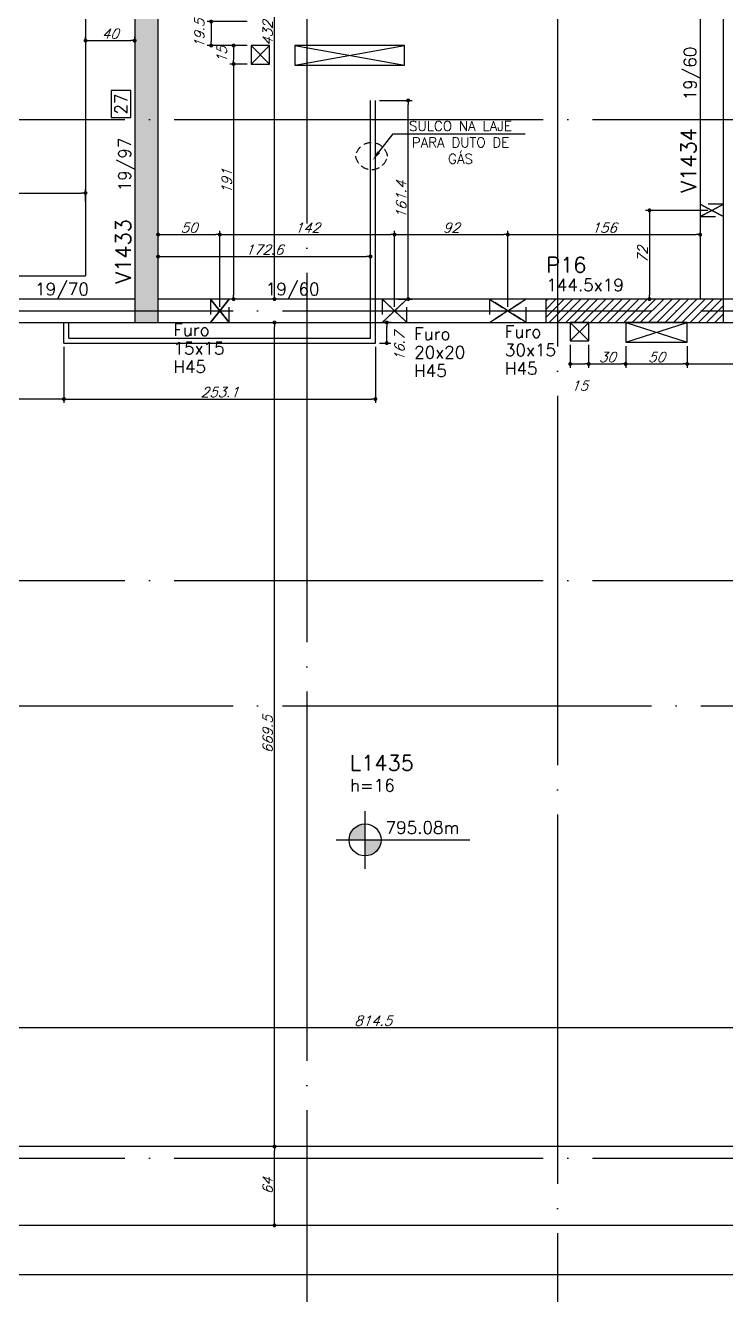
# Model space of a CAD drawing. Header units: millimetres. Extents: x -2290 to 5505, y -2157 to 2343.
# Drawn here: x -938 to -368, y -596 to 436 of the extents above; entities that cross this region are included whole.
import ezdxf
from ezdxf import colors
from ezdxf.entities.mleader import LeaderData, LeaderLine
from ezdxf.enums import TextEntityAlignment as Align
from ezdxf.math import Vec2, Vec3

# ---------------------------------------------------------------- set-up
doc = ezdxf.new("R2010")
doc.units = ezdxf.units.MM
doc.header["$LTSCALE"] = 50
for name, pattern in [('DASHED', [0.75, 0.5, -0.25]), ('EIXO', [6.8, 6, -0.4, 0, -0.4]), ('HIDDEN', [0.375, 0.25, -0.125])]:
    doc.linetypes.add(name, pattern=pattern)
for name, color, linetype in [('242', 3, 'Continuous'), ('F-AUX-RED', 1, 'Continuous'), ('F-COTAS', 106, 'Continuous'), ('F-COTAS-FUROS', 50, 'Continuous'), ('F-COTAS-FUROS VIGA', 50, 'Continuous'), ('F-EIXO', 12, 'EIXO'), ('F-FURO-PAREDE', 2, 'HIDDEN'), ('F-FURO-PAREDE-TEXTOS', 2, 'Continuous'), ('F-LAJES', 3, 'Continuous'), ('F-LAJES-DIM', 2, 'Continuous'), ('F-LAJES-NOME', 4, 'Continuous'), ('F-NÍVEL-PLANTA', 2, 'Continuous'), ('F-PILARES-DIM', 172, 'Continuous'), ('F-PILARES-HACH', 174, 'Continuous'), ('F-PILARES-NOME', 170, 'Continuous'), ('F-PILARES-S', 170, 'Continuous'), ('F-TEXTO', 6, 'Continuous'), ('F-TEXTO-YELLOW', 2, 'Continuous'), ('F-VIGAS', 3, 'Continuous'), ('F-VIGAS-DIM', 2, 'Continuous'), ('F-VIGAS-NOME', 4, 'Continuous'), ('F-VÃO', 1, 'Continuous')]:
    doc.layers.add(name, color=color, linetype=linetype)
doc.layers.add('F-DESNIVEL-2', color=7, linetype='Continuous', true_color=0xffd1e8)
doc.styles.add('CP-TEXT-INCL', font='simplex.shx', dxfattribs={"oblique": 20})
doc.styles.add('MCP', font='simplex.shx')
doc.styles.add('ROMANS', font='simplex.shx')
doc.styles.get("Standard").update_dxf_attribs({"font": 'simplex.shx'})
doc.dimstyles.new('CP-COTAS-50', dxfattribs={"dimscale": 0.64, "dimtxt": 12.5, "dimasz": 5, "dimexe": 5, "dimexo": 5, "dimgap": 2.5, "dimtad": 1, "dimdec": 1, "dimdsep": 46, "dimtxsty": 'CP-TEXT-INCL', "dimblk1": 'DOT', "dimblk2": 'DOT', "dimsah": 1, "dimcen": 9, "dimclrd": 256, "dimclre": 256, "dimclrt": 256, "dimadec": 0, "dimazin": 0, "dimtfac": 1, "dimtdec": 1, "dimtmove": 2, "dimatfit": 3, "dimldrblk": 'DOT', "dimfxl": 0, "dimtolj": 1, "dimarcsym": 0})

# ---------------------------------------------------------------- blocks, each defined once
blk = doc.blocks.new('*U55')
at = {"layer": 'F-VIGAS-DIM', "color": 1}
blk.add_lwpolyline([(0, 0), (22, 0), (22, 16), (0, 16)], close=True, dxfattribs=at)
at = {"layer": 'F-VIGAS-DIM', "style": 'MCP'}
blk.add_attdef('DIM', text='', height=10, dxfattribs=at).set_placement((11, 8), align=Align.MIDDLE_CENTER)
blk = doc.blocks.new('Nível - Planta')
at = {"layer": 'F-NÍVEL-PLANTA'}
h = blk.add_hatch(color=71, dxfattribs=at)
h.paths.add_polyline_path([(0, 0), (0, 0.26, 0.414214), (-0.26, 0)])
h.paths.add_polyline_path([(0.26, 0), (0, 0), (0, -0.26, 0.414214)])
for p, q in [((0, -0.469), (0, 0.469)), ((-0.469, 0), (1.704, 0))]:
    blk.add_line(p, q, dxfattribs=at)
blk.add_circle((0, 0), 0.26, dxfattribs=at)
at = {"layer": 'F-TEXTO', "color": 3, "style": 'MCP'}
blk.add_attdef('NÍVEL', (0.333, 0.102), '', height=0.2, dxfattribs=at)
blk = doc.blocks.new('*U49')
at = {"layer": 'F-EIXO'}
blk.add_line((0, 0), (5174.4, 0), dxfattribs=at)
at = {"layer": 'F-TEXTO', "style": 'ROMANS'}
blk.add_attdef('EIXO', text='', height=17.5, dxfattribs=at).set_placement((-28.2, 0), align=Align.MIDDLE_CENTER)
blk = doc.blocks.new('*U39')
at = {"layer": 'F-EIXO'}
blk.add_line((0, 0), (5086.4, 0), dxfattribs=at)
at = {"layer": 'F-TEXTO', "style": 'ROMANS'}
blk.add_attdef('EIXO', text='', height=17.5, dxfattribs=at).set_placement((-28.2, 0), align=Align.MIDDLE_CENTER)
blk = doc.blocks.new('*U46')
at = {"layer": 'F-EIXO'}
blk.add_line((0, 0), (0, -2961.1), dxfattribs=at)
at = {"layer": 'F-TEXTO', "style": 'ROMANS'}
blk.add_attdef('EIXO', text='', height=17.5, rotation=360, dxfattribs=at).set_placement((0, 28.2), align=Align.MIDDLE_CENTER)
blk = doc.blocks.new('*U44')
at = {"layer": 'F-EIXO'}
blk.add_line((0, 0), (0, -2861.1), dxfattribs=at)
at = {"layer": 'F-TEXTO', "style": 'ROMANS'}
blk.add_attdef('EIXO', text='', height=17.5, rotation=360, dxfattribs=at).set_placement((0, 28.2), align=Align.MIDDLE_CENTER)
blk = doc.blocks.new('*U38')
at = {"layer": 'F-EIXO'}
blk.add_line((0, 0), (5174.4, 0), dxfattribs=at)
at = {"layer": 'F-TEXTO', "style": 'ROMANS'}
blk.add_attdef('EIXO', text='', height=17.5, dxfattribs=at).set_placement((-28.2, 0), align=Align.MIDDLE_CENTER)
blk = doc.blocks.new('*U34')
at = {"layer": 'F-EIXO'}
blk.add_line((0, 0), (5174.4, 0), dxfattribs=at)
at = {"layer": 'F-TEXTO', "style": 'ROMANS'}
blk.add_attdef('EIXO', text='', height=17.5, dxfattribs=at).set_placement((-28.2, 0), align=Align.MIDDLE_CENTER)
blk = doc.blocks.new('*U27')
at = {"layer": 'F-EIXO'}
blk.add_line((0, 0), (5086.4, 0), dxfattribs=at)
at = {"layer": 'F-TEXTO', "style": 'ROMANS'}
blk.add_attdef('EIXO', text='', height=17.5, dxfattribs=at).set_placement((-28.2, 0), align=Align.MIDDLE_CENTER)
blk = doc.blocks.new('_DOT')
at = {"color": 0, "linetype": 'ByBlock'}
blk.add_line((-0.5, 0), (-1, 0), dxfattribs=at)
at = {"color": 0, "linetype": 'ByBlock', "const_width": 0.5}
blk.add_lwpolyline([(-0.25, 0, 1), (0.25, 0, 1)], format="xyb", close=True, dxfattribs=at)
blk = doc.blocks.new('*D106')
at = {"layer": 'DEFPOINTS', "color": 0, "linetype": 'Continuous', "transparency": 16777216}
for p in [(-735.9, -475), (-735.9, -475), (-735.9, -539)]:
    blk.add_point(p, dxfattribs=at)
at = {"layer": 'F-COTAS', "linetype": 'Continuous', "lineweight": -2, "transparency": 16777216}
blk.add_line((-735.9, -535.8), (-735.9, -478.2), dxfattribs=at)
at = {"layer": 'F-COTAS', "linetype": 'Continuous', "lineweight": -2, "transparency": 16777216, "xscale": 3.2, "yscale": 3.2, "zscale": 3.2}
for p, rotation in [((-735.9, -475), 90), ((-735.9, -539), 270)]:
    blk.add_blockref('_DOT', p, dxfattribs=dict(at, rotation=rotation))
at = {"layer": 'F-COTAS', "linetype": 'Continuous', "transparency": 16777216, "insert": (-741.5, -507), "char_height": 8, "attachment_point": 5, "rotation": 90, "style": 'CP-TEXT-INCL'}
blk.add_mtext('\\A1;64', dxfattribs=at)
blk = doc.blocks.new('*D107')
at = {"layer": 'DEFPOINTS', "color": 0, "linetype": 'Continuous', "transparency": 16777216}
for p in [(-735.9, 194.5), (-735.9, 194.5), (-735.9, -475)]:
    blk.add_point(p, dxfattribs=at)
at = {"layer": 'F-COTAS', "linetype": 'Continuous', "lineweight": -2, "transparency": 16777216}
blk.add_line((-735.9, -471.8), (-735.9, 191.3), dxfattribs=at)
at = {"layer": 'F-COTAS', "linetype": 'Continuous', "lineweight": -2, "transparency": 16777216, "xscale": 3.2, "yscale": 3.2, "zscale": 3.2}
for p, rotation in [((-735.9, 194.5), 90), ((-735.9, -475), 270)]:
    blk.add_blockref('_DOT', p, dxfattribs=dict(at, rotation=rotation))
at = {"layer": 'F-COTAS', "linetype": 'Continuous', "transparency": 16777216, "insert": (-741.5, -140.2), "char_height": 8, "attachment_point": 5, "rotation": 90, "style": 'CP-TEXT-INCL'}
blk.add_mtext('\\A1;669.5', dxfattribs=at)
blk = doc.blocks.new('*D108')
at = {"layer": 'DEFPOINTS', "color": 0, "linetype": 'Continuous', "transparency": 16777216}
for p in [(-735.9, 645.5), (-735.9, 645.5), (-735.9, 213.5)]:
    blk.add_point(p, dxfattribs=at)
at = {"layer": 'F-COTAS', "linetype": 'Continuous', "lineweight": -2, "transparency": 16777216}
blk.add_line((-735.9, 216.7), (-735.9, 642.3), dxfattribs=at)
at = {"layer": 'F-COTAS', "linetype": 'Continuous', "lineweight": -2, "transparency": 16777216, "xscale": 3.2, "yscale": 3.2, "zscale": 3.2}
for p, rotation in [((-735.9, 645.5), 90), ((-735.9, 213.5), 270)]:
    blk.add_blockref('_DOT', p, dxfattribs=dict(at, rotation=rotation))
at = {"layer": 'F-COTAS', "linetype": 'Continuous', "transparency": 16777216, "insert": (-741.5, 429.5), "char_height": 8, "attachment_point": 5, "rotation": 90, "style": 'CP-TEXT-INCL'}
blk.add_mtext('\\A1;432', dxfattribs=at)
blk = doc.blocks.new('*D162')
at = {"layer": 'DEFPOINTS', "color": 0, "linetype": 'Continuous', "transparency": 16777216}
for p in [(-1063, -378.4), (-248.5, -378.4), (-248.5, -378.4)]:
    blk.add_point(p, dxfattribs=at)
at = {"layer": 'F-COTAS', "linetype": 'Continuous', "lineweight": -2, "transparency": 16777216}
blk.add_line((-1059.8, -378.4), (-251.7, -378.4), dxfattribs=at)
at = {"layer": 'F-COTAS', "linetype": 'Continuous', "lineweight": -2, "transparency": 16777216, "xscale": 3.2, "yscale": 3.2, "zscale": 3.2, "rotation": 180}
blk.add_blockref('_DOT', (-1063, -378.4), dxfattribs=at)
at = {"layer": 'F-COTAS', "linetype": 'Continuous', "lineweight": -2, "transparency": 16777216, "xscale": 3.2, "yscale": 3.2, "zscale": 3.2}
blk.add_blockref('_DOT', (-248.5, -378.4), dxfattribs=at)
at = {"layer": 'F-COTAS', "linetype": 'Continuous', "transparency": 16777216, "insert": (-655.8, -372.8), "char_height": 8, "attachment_point": 5, "style": 'CP-TEXT-INCL'}
blk.add_mtext('\\A1;814.5', dxfattribs=at)
blk = doc.blocks.new('*D222')
at = {"layer": 'DEFPOINTS', "color": 0, "linetype": 'Continuous', "transparency": 16777216}
for p in [(-889.5, 299.7), (-889.5, 289.6), (-1242, 232.5)]:
    blk.add_point(p, dxfattribs=at)
at = {"layer": 'F-COTAS', "linetype": 'Continuous', "lineweight": -2, "transparency": 16777216}
for p, q in [((-1242, 235.7), (-1242, 302.9)), ((-1238.8, 299.7), (-892.7, 299.7)), ((-889.5, 292.8), (-889.5, 302.9))]:
    blk.add_line(p, q, dxfattribs=at)
at = {"layer": 'F-COTAS', "linetype": 'Continuous', "lineweight": -2, "transparency": 16777216, "xscale": 3.2, "yscale": 3.2, "zscale": 3.2, "rotation": 180}
blk.add_blockref('_DOT', (-1242, 299.7), dxfattribs=at)
at = {"layer": 'F-COTAS', "linetype": 'Continuous', "lineweight": -2, "transparency": 16777216, "xscale": 3.2, "yscale": 3.2, "zscale": 3.2}
blk.add_blockref('_DOT', (-889.5, 299.7), dxfattribs=at)
at = {"layer": 'F-COTAS', "linetype": 'Continuous', "transparency": 16777216, "insert": (-1065.8, 305.3), "char_height": 8, "attachment_point": 5, "style": 'CP-TEXT-INCL'}
blk.add_mtext('\\A1;352.5', dxfattribs=at)
blk = doc.blocks.new('*D223')
at = {"layer": 'DEFPOINTS', "color": 0, "linetype": 'Continuous', "transparency": 16777216}
for p in [(-849.5, 423.5), (-889.5, 420.5), (-849.5, 419.9)]:
    blk.add_point(p, dxfattribs=at)
at = {"layer": 'F-COTAS', "linetype": 'Continuous', "lineweight": -2, "transparency": 16777216}
for p, q in [((-889.5, 423.7), (-889.5, 426.7)), ((-886.3, 423.5), (-852.7, 423.5)), ((-849.5, 423.1), (-849.5, 426.7))]:
    blk.add_line(p, q, dxfattribs=at)
at = {"layer": 'F-COTAS', "linetype": 'Continuous', "lineweight": -2, "transparency": 16777216, "xscale": 3.2, "yscale": 3.2, "zscale": 3.2, "rotation": 180}
blk.add_blockref('_DOT', (-889.5, 423.5), dxfattribs=at)
at = {"layer": 'F-COTAS', "linetype": 'Continuous', "lineweight": -2, "transparency": 16777216, "xscale": 3.2, "yscale": 3.2, "zscale": 3.2}
blk.add_blockref('_DOT', (-849.5, 423.5), dxfattribs=at)
at = {"layer": 'F-COTAS', "linetype": 'Continuous', "transparency": 16777216, "insert": (-869.5, 429.1), "char_height": 8, "attachment_point": 5, "style": 'CP-TEXT-INCL'}
blk.add_mtext('\\A1;40', dxfattribs=at)
blk = doc.blocks.new('*D243')
at = {"layer": 'DEFPOINTS', "color": 0, "transparency": 16777216}
for p in [(3070, -24), (-1389, -579), (3070, -995.2)]:
    blk.add_point(p, dxfattribs=at)
at = {"layer": 'F-COTAS', "lineweight": -2, "transparency": 16777216}
for p, q in [((3070, -27.2), (3070, -998.4)), ((-1389, -582.2), (-1389, -998.4)), ((-1385.8, -995.2), (3066.8, -995.2))]:
    blk.add_line(p, q, dxfattribs=at)
at = {"layer": 'F-COTAS', "lineweight": -2, "transparency": 16777216, "xscale": 3.2, "yscale": 3.2, "zscale": 3.2, "rotation": 180}
blk.add_blockref('_DOT', (-1389, -995.2), dxfattribs=at)
at = {"layer": 'F-COTAS', "lineweight": -2, "transparency": 16777216, "xscale": 3.2, "yscale": 3.2, "zscale": 3.2}
blk.add_blockref('_DOT', (3070, -995.2), dxfattribs=at)
at = {"layer": 'F-COTAS', "transparency": 16777216, "insert": (840.5, -989.6), "char_height": 8, "attachment_point": 5, "style": 'CP-TEXT-INCL'}
blk.add_mtext('\\A1;4459', dxfattribs=at)
blk = doc.blocks.new('*D342')
at = {"layer": 'DEFPOINTS', "color": 0, "transparency": 16777216}
for p in [(-907, 177.8), (-653.9, 177.8), (-653.9, 132.3)]:
    blk.add_point(p, dxfattribs=at)
at = {"layer": 'F-COTAS', "lineweight": -2, "transparency": 16777216}
for p, q in [((-907, 174.6), (-907, 129.1)), ((-653.9, 174.6), (-653.9, 129.1)), ((-903.8, 132.3), (-657.1, 132.3))]:
    blk.add_line(p, q, dxfattribs=at)
at = {"layer": 'F-COTAS', "lineweight": -2, "transparency": 16777216, "xscale": 3.2, "yscale": 3.2, "zscale": 3.2, "rotation": 180}
blk.add_blockref('_DOT', (-907, 132.3), dxfattribs=at)
at = {"layer": 'F-COTAS', "lineweight": -2, "transparency": 16777216, "xscale": 3.2, "yscale": 3.2, "zscale": 3.2}
blk.add_blockref('_DOT', (-653.9, 132.3), dxfattribs=at)
at = {"layer": 'F-COTAS', "transparency": 16777216, "insert": (-780.5, 137.9), "char_height": 8, "attachment_point": 5, "style": 'CP-TEXT-INCL'}
blk.add_mtext('\\A1;253.1', dxfattribs=at)
blk = doc.blocks.new('*D343')
at = {"layer": 'DEFPOINTS', "color": 0, "transparency": 16777216}
for p in [(-907, 177.8), (-1063, 147.2), (-1063, 132.3)]:
    blk.add_point(p, dxfattribs=at)
at = {"layer": 'F-COTAS', "lineweight": -2, "transparency": 16777216}
for p, q in [((-907, 174.6), (-907, 129.1)), ((-1063, 144), (-1063, 129.1)), ((-910.2, 132.3), (-1059.8, 132.3))]:
    blk.add_line(p, q, dxfattribs=at)
at = {"layer": 'F-COTAS', "lineweight": -2, "transparency": 16777216, "xscale": 3.2, "yscale": 3.2, "zscale": 3.2, "rotation": 180}
blk.add_blockref('_DOT', (-1063, 132.3), dxfattribs=at)
at = {"layer": 'F-COTAS', "lineweight": -2, "transparency": 16777216, "xscale": 3.2, "yscale": 3.2, "zscale": 3.2}
blk.add_blockref('_DOT', (-907, 132.3), dxfattribs=at)
at = {"layer": 'F-COTAS', "transparency": 16777216, "insert": (-985, 137.9), "char_height": 8, "attachment_point": 5, "style": 'CP-TEXT-INCL'}
blk.add_mtext('\\A1;156', dxfattribs=at)
blk = doc.blocks.new('*D344')
at = {"layer": 'DEFPOINTS', "color": 0, "transparency": 16777216}
for p in [(-644.7, 194.5), (-638, 194.5), (-653.9, 177.8)]:
    blk.add_point(p, dxfattribs=at)
at = {"layer": 'F-COTAS', "lineweight": -2, "transparency": 16777216}
for p, q in [((-641.2, 194.5), (-647.9, 194.5)), ((-644.7, 181), (-644.7, 191.3)), ((-650.7, 177.8), (-641.5, 177.8))]:
    blk.add_line(p, q, dxfattribs=at)
at = {"layer": 'F-COTAS', "lineweight": -2, "transparency": 16777216, "xscale": 3.2, "yscale": 3.2, "zscale": 3.2}
for p, rotation in [((-644.7, 194.5), 90), ((-644.7, 177.8), 270)]:
    blk.add_blockref('_DOT', p, dxfattribs=dict(at, rotation=rotation))
at = {"layer": 'F-COTAS', "transparency": 16777216, "insert": (-634.3, 174.9), "char_height": 8, "attachment_point": 5, "rotation": 90, "style": 'CP-TEXT-INCL'}
blk.add_mtext('\\A1;16.7', dxfattribs=at)
blk = doc.blocks.new('*D345')
at = {"layer": 'DEFPOINTS', "color": 0, "transparency": 16777216}
for p in [(-653.9, 374.9), (-627.3, 374.9), (-639, 213.5)]:
    blk.add_point(p, dxfattribs=at)
at = {"layer": 'F-COTAS', "lineweight": -2, "transparency": 16777216}
for p, q in [((-650.7, 374.9), (-624.1, 374.9)), ((-627.3, 216.7), (-627.3, 371.7)), ((-635.8, 213.5), (-624.1, 213.5))]:
    blk.add_line(p, q, dxfattribs=at)
at = {"layer": 'F-COTAS', "lineweight": -2, "transparency": 16777216, "xscale": 3.2, "yscale": 3.2, "zscale": 3.2}
for p, rotation in [((-627.3, 374.9), 90), ((-627.3, 213.5), 270)]:
    blk.add_blockref('_DOT', p, dxfattribs=dict(at, rotation=rotation))
at = {"layer": 'F-COTAS', "transparency": 16777216, "insert": (-632.9, 294.2), "char_height": 8, "attachment_point": 5, "rotation": 90, "style": 'CP-TEXT-INCL'}
blk.add_mtext('\\A1;161.4', dxfattribs=at)
blk = doc.blocks.new('*D346')
at = {"layer": 'DEFPOINTS', "color": 0, "transparency": 16777216}
for p in [(-657.9, 248.1), (-830.5, 245.5), (-657.9, 245.5)]:
    blk.add_point(p, dxfattribs=at)
at = {"layer": 'F-COTAS', "lineweight": -2, "transparency": 16777216}
for p, q in [((-830.5, 248.7), (-830.5, 251.3)), ((-827.3, 248.1), (-661.1, 248.1)), ((-657.9, 248.7), (-657.9, 251.3))]:
    blk.add_line(p, q, dxfattribs=at)
at = {"layer": 'F-COTAS', "lineweight": -2, "transparency": 16777216, "xscale": 3.2, "yscale": 3.2, "zscale": 3.2, "rotation": 180}
blk.add_blockref('_DOT', (-830.5, 248.1), dxfattribs=at)
at = {"layer": 'F-COTAS', "lineweight": -2, "transparency": 16777216, "xscale": 3.2, "yscale": 3.2, "zscale": 3.2}
blk.add_blockref('_DOT', (-657.9, 248.1), dxfattribs=at)
at = {"layer": 'F-COTAS', "transparency": 16777216, "insert": (-744.2, 253.7), "char_height": 8, "attachment_point": 5, "style": 'CP-TEXT-INCL'}
blk.add_mtext('\\A1;172.6', dxfattribs=at)
blk = doc.blocks.new('*U468')
at = {"layer": 'F-VÃO'}
for p, q in [((0, 0), (15, 15)), ((0, 15), (15, 0))]:
    blk.add_line(p, q, dxfattribs=at)
at = {"layer": 'F-VÃO', "color": 3}
blk.add_lwpolyline([(0, 0), (15, 0), (15, 15), (0, 15)], close=True, dxfattribs=at)
blk = doc.blocks.new('*U471')
at = {"layer": 'F-VÃO'}
for p, q in [((0, 0), (50, 16)), ((0, 16), (50, 0))]:
    blk.add_line(p, q, dxfattribs=at)
at = {"layer": 'F-VÃO', "color": 3}
blk.add_lwpolyline([(0, 0), (50, 0), (50, 16), (0, 16)], close=True, dxfattribs=at)
blk = doc.blocks.new('*U474')
at = {"layer": 'F-VÃO'}
for p, q in [((0, 0), (15, 15)), ((0, 15), (15, 0))]:
    blk.add_line(p, q, dxfattribs=at)
at = {"layer": 'F-VÃO', "color": 3}
blk.add_lwpolyline([(0, 0), (15, 0), (15, 15), (0, 15)], close=True, dxfattribs=at)
blk = doc.blocks.new('*U456')
at = {"layer": 'F-VÃO'}
for p, q in [((0, 0), (89, 16)), ((0, 16), (89, 0))]:
    blk.add_line(p, q, dxfattribs=at)
at = {"layer": 'F-VÃO', "color": 3}
blk.add_lwpolyline([(0, 0), (89, 0), (89, 16), (0, 16)], close=True, dxfattribs=at)
blk = doc.blocks.new('*D562')
at = {"layer": 'DEFPOINTS', "color": 0, "transparency": 16777216}
for p in [(-495.6, 179.5), (-480.6, 179.5), (-480.6, 160.8)]:
    blk.add_point(p, dxfattribs=at)
at = {"layer": 'F-COTAS-FUROS', "lineweight": -2, "transparency": 16777216}
for p, q in [((-495.6, 176.3), (-495.6, 157.6)), ((-480.6, 176.3), (-480.6, 157.6)), ((-492.4, 160.8), (-483.8, 160.8))]:
    blk.add_line(p, q, dxfattribs=at)
at = {"layer": 'F-COTAS-FUROS', "lineweight": -2, "transparency": 16777216, "xscale": 3.2, "yscale": 3.2, "zscale": 3.2, "rotation": 180}
blk.add_blockref('_DOT', (-495.6, 160.8), dxfattribs=at)
at = {"layer": 'F-COTAS-FUROS', "lineweight": -2, "transparency": 16777216, "xscale": 3.2, "yscale": 3.2, "zscale": 3.2}
blk.add_blockref('_DOT', (-480.6, 160.8), dxfattribs=at)
at = {"layer": 'F-COTAS-FUROS', "transparency": 16777216, "insert": (-488.1, 143.2), "char_height": 8, "attachment_point": 5, "style": 'CP-TEXT-INCL'}
blk.add_mtext('\\A1;15', dxfattribs=at)
blk = doc.blocks.new('*D563')
at = {"layer": 'DEFPOINTS', "color": 0, "transparency": 16777216}
for p in [(-480.6, 179.5), (-450.5, 178.4), (-450.5, 160.8)]:
    blk.add_point(p, dxfattribs=at)
at = {"layer": 'F-COTAS-FUROS', "lineweight": -2, "transparency": 16777216}
for p, q in [((-480.6, 176.3), (-480.6, 157.6)), ((-450.5, 175.2), (-450.5, 157.6)), ((-477.4, 160.8), (-453.7, 160.8))]:
    blk.add_line(p, q, dxfattribs=at)
at = {"layer": 'F-COTAS-FUROS', "lineweight": -2, "transparency": 16777216, "xscale": 3.2, "yscale": 3.2, "zscale": 3.2, "rotation": 180}
blk.add_blockref('_DOT', (-480.6, 160.8), dxfattribs=at)
at = {"layer": 'F-COTAS-FUROS', "lineweight": -2, "transparency": 16777216, "xscale": 3.2, "yscale": 3.2, "zscale": 3.2}
blk.add_blockref('_DOT', (-450.5, 160.8), dxfattribs=at)
at = {"layer": 'F-COTAS-FUROS', "transparency": 16777216, "insert": (-465.5, 166.4), "char_height": 8, "attachment_point": 5, "style": 'CP-TEXT-INCL'}
blk.add_mtext('\\A1;30', dxfattribs=at)
blk = doc.blocks.new('*D564')
at = {"layer": 'DEFPOINTS', "color": 0, "transparency": 16777216}
for p in [(-450.5, 178.4), (-400.5, 178.4), (-400.5, 160.8)]:
    blk.add_point(p, dxfattribs=at)
at = {"layer": 'F-COTAS-FUROS', "lineweight": -2, "transparency": 16777216}
for p, q in [((-450.5, 175.2), (-450.5, 157.6)), ((-400.5, 175.2), (-400.5, 157.6)), ((-447.3, 160.8), (-403.7, 160.8))]:
    blk.add_line(p, q, dxfattribs=at)
at = {"layer": 'F-COTAS-FUROS', "lineweight": -2, "transparency": 16777216, "xscale": 3.2, "yscale": 3.2, "zscale": 3.2, "rotation": 180}
blk.add_blockref('_DOT', (-450.5, 160.8), dxfattribs=at)
at = {"layer": 'F-COTAS-FUROS', "lineweight": -2, "transparency": 16777216, "xscale": 3.2, "yscale": 3.2, "zscale": 3.2}
blk.add_blockref('_DOT', (-400.5, 160.8), dxfattribs=at)
at = {"layer": 'F-COTAS-FUROS', "transparency": 16777216, "insert": (-425.5, 166.4), "char_height": 8, "attachment_point": 5, "style": 'CP-TEXT-INCL'}
blk.add_mtext('\\A1;50', dxfattribs=at)
blk = doc.blocks.new('*D565')
at = {"layer": 'DEFPOINTS', "color": 0, "transparency": 16777216}
for p in [(-400.5, 178.4), (-219, 162.7), (-219, 160.8)]:
    blk.add_point(p, dxfattribs=at)
at = {"layer": 'F-COTAS-FUROS', "lineweight": -2, "transparency": 16777216}
for p, q in [((-400.5, 175.2), (-400.5, 157.6)), ((-397.3, 160.8), (-222.2, 160.8)), ((-219, 159.5), (-219, 157.6))]:
    blk.add_line(p, q, dxfattribs=at)
at = {"layer": 'F-COTAS-FUROS', "lineweight": -2, "transparency": 16777216, "xscale": 3.2, "yscale": 3.2, "zscale": 3.2, "rotation": 180}
blk.add_blockref('_DOT', (-400.5, 160.8), dxfattribs=at)
at = {"layer": 'F-COTAS-FUROS', "lineweight": -2, "transparency": 16777216, "xscale": 3.2, "yscale": 3.2, "zscale": 3.2}
blk.add_blockref('_DOT', (-219, 160.8), dxfattribs=at)
at = {"layer": 'F-COTAS-FUROS', "transparency": 16777216, "insert": (-309.8, 166.4), "char_height": 8, "attachment_point": 5, "style": 'CP-TEXT-INCL'}
blk.add_mtext('\\A1;181.5', dxfattribs=at)
blk = doc.blocks.new('*D571')
at = {"layer": 'DEFPOINTS', "color": 0, "transparency": 16777216}
for p in [(-755, 439), (-787.4, 419.5), (-755, 419.5)]:
    blk.add_point(p, dxfattribs=at)
at = {"layer": 'F-COTAS-FUROS', "lineweight": -2, "transparency": 16777216}
for p, q in [((-758.2, 439), (-790.6, 439)), ((-787.4, 435.8), (-787.4, 422.7)), ((-758.2, 419.5), (-790.6, 419.5))]:
    blk.add_line(p, q, dxfattribs=at)
at = {"layer": 'F-COTAS-FUROS', "lineweight": -2, "transparency": 16777216, "xscale": 3.2, "yscale": 3.2, "zscale": 3.2}
for p, rotation in [((-787.4, 439), 90), ((-787.4, 419.5), 270)]:
    blk.add_blockref('_DOT', p, dxfattribs=dict(at, rotation=rotation))
at = {"layer": 'F-COTAS-FUROS', "transparency": 16777216, "insert": (-797, 429.2), "char_height": 8, "attachment_point": 5, "rotation": 90, "style": 'CP-TEXT-INCL'}
blk.add_mtext('\\A1;19.5', dxfattribs=at)
blk = doc.blocks.new('*D572')
at = {"layer": 'DEFPOINTS', "color": 0, "transparency": 16777216}
for p in [(-755, 419.5), (-769.1, 404.5), (-755, 404.5)]:
    blk.add_point(p, dxfattribs=at)
at = {"layer": 'F-COTAS-FUROS', "lineweight": -2, "transparency": 16777216}
for p, q in [((-758.2, 419.5), (-772.3, 419.5)), ((-769.1, 416.3), (-769.1, 407.7)), ((-758.2, 404.5), (-772.3, 404.5))]:
    blk.add_line(p, q, dxfattribs=at)
at = {"layer": 'F-COTAS-FUROS', "lineweight": -2, "transparency": 16777216, "xscale": 3.2, "yscale": 3.2, "zscale": 3.2}
for p, rotation in [((-769.1, 419.5), 90), ((-769.1, 404.5), 270)]:
    blk.add_blockref('_DOT', p, dxfattribs=dict(at, rotation=rotation))
at = {"layer": 'F-COTAS-FUROS', "transparency": 16777216, "insert": (-778.7, 412), "char_height": 8, "attachment_point": 5, "rotation": 90, "style": 'CP-TEXT-INCL'}
blk.add_mtext('\\A1;15', dxfattribs=at)
blk = doc.blocks.new('*D573')
at = {"layer": 'DEFPOINTS', "color": 0, "transparency": 16777216}
for p in [(-755, 404.5), (-769.1, 213.5), (-755, 213.5)]:
    blk.add_point(p, dxfattribs=at)
at = {"layer": 'F-COTAS-FUROS', "lineweight": -2, "transparency": 16777216}
for p, q in [((-758.2, 404.5), (-772.3, 404.5)), ((-769.1, 401.3), (-769.1, 216.7)), ((-758.2, 213.5), (-772.3, 213.5))]:
    blk.add_line(p, q, dxfattribs=at)
at = {"layer": 'F-COTAS-FUROS', "lineweight": -2, "transparency": 16777216, "xscale": 3.2, "yscale": 3.2, "zscale": 3.2}
for p, rotation in [((-769.1, 404.5), 90), ((-769.1, 213.5), 270)]:
    blk.add_blockref('_DOT', p, dxfattribs=dict(at, rotation=rotation))
at = {"layer": 'F-COTAS-FUROS', "transparency": 16777216, "insert": (-774.7, 309), "char_height": 8, "attachment_point": 5, "rotation": 90, "style": 'CP-TEXT-INCL'}
blk.add_mtext('\\A1;191', dxfattribs=at)
blk = doc.blocks.new('*D641')
at = {"layer": 'DEFPOINTS', "color": 0, "transparency": 16777216}
for p in [(-380.5, 285.6), (-431.2, 213.5), (-418.1, 213.5)]:
    blk.add_point(p, dxfattribs=at)
at = {"layer": 'F-COTAS-FUROS VIGA', "lineweight": -2, "transparency": 16777216}
for p, q in [((-383.7, 285.6), (-434.4, 285.6)), ((-431.2, 282.4), (-431.2, 216.7)), ((-421.3, 213.5), (-434.4, 213.5))]:
    blk.add_line(p, q, dxfattribs=at)
at = {"layer": 'F-COTAS-FUROS VIGA', "lineweight": -2, "transparency": 16777216, "xscale": 3.2, "yscale": 3.2, "zscale": 3.2}
for p, rotation in [((-431.2, 285.6), 90), ((-431.2, 213.5), 270)]:
    blk.add_blockref('_DOT', p, dxfattribs=dict(at, rotation=rotation))
at = {"layer": 'F-COTAS-FUROS VIGA', "transparency": 16777216, "insert": (-436.8, 249.6), "char_height": 8, "attachment_point": 5, "rotation": 90, "style": 'CP-TEXT-INCL'}
blk.add_mtext('\\A1;72', dxfattribs=at)
blk = doc.blocks.new('*D644')
at = {"layer": 'DEFPOINTS', "color": 0, "transparency": 16777216}
for p in [(-830.5, 259.3), (-780.4, 265.9), (-780.4, 204)]:
    blk.add_point(p, dxfattribs=at)
at = {"layer": 'F-COTAS-FUROS VIGA', "lineweight": -2, "transparency": 16777216}
for p, q in [((-830.5, 262.5), (-830.5, 269.1)), ((-780.4, 207.2), (-780.4, 269.1)), ((-827.3, 265.9), (-783.6, 265.9))]:
    blk.add_line(p, q, dxfattribs=at)
at = {"layer": 'F-COTAS-FUROS VIGA', "lineweight": -2, "transparency": 16777216, "xscale": 3.2, "yscale": 3.2, "zscale": 3.2, "rotation": 180}
blk.add_blockref('_DOT', (-830.5, 265.9), dxfattribs=at)
at = {"layer": 'F-COTAS-FUROS VIGA', "lineweight": -2, "transparency": 16777216, "xscale": 3.2, "yscale": 3.2, "zscale": 3.2}
blk.add_blockref('_DOT', (-780.4, 265.9), dxfattribs=at)
at = {"layer": 'F-COTAS-FUROS VIGA', "transparency": 16777216, "insert": (-805.4, 271.5), "char_height": 8, "attachment_point": 5, "style": 'CP-TEXT-INCL'}
blk.add_mtext('\\A1;50', dxfattribs=at)
blk = doc.blocks.new('*D645')
at = {"layer": 'DEFPOINTS', "color": 0, "transparency": 16777216}
for p in [(-638.3, 265.9), (-780.4, 204), (-638.3, 204)]:
    blk.add_point(p, dxfattribs=at)
at = {"layer": 'F-COTAS-FUROS VIGA', "lineweight": -2, "transparency": 16777216}
for p, q in [((-780.4, 207.2), (-780.4, 269.1)), ((-638.3, 207.2), (-638.3, 269.1)), ((-777.2, 265.9), (-641.5, 265.9))]:
    blk.add_line(p, q, dxfattribs=at)
at = {"layer": 'F-COTAS-FUROS VIGA', "lineweight": -2, "transparency": 16777216, "xscale": 3.2, "yscale": 3.2, "zscale": 3.2, "rotation": 180}
blk.add_blockref('_DOT', (-780.4, 265.9), dxfattribs=at)
at = {"layer": 'F-COTAS-FUROS VIGA', "lineweight": -2, "transparency": 16777216, "xscale": 3.2, "yscale": 3.2, "zscale": 3.2}
blk.add_blockref('_DOT', (-638.3, 265.9), dxfattribs=at)
at = {"layer": 'F-COTAS-FUROS VIGA', "transparency": 16777216, "insert": (-709.3, 271.5), "char_height": 8, "attachment_point": 5, "style": 'CP-TEXT-INCL'}
blk.add_mtext('\\A1;142', dxfattribs=at)
blk = doc.blocks.new('*D646')
at = {"layer": 'DEFPOINTS', "color": 0, "transparency": 16777216}
for p in [(-546.3, 265.9), (-638.3, 204), (-546.3, 204)]:
    blk.add_point(p, dxfattribs=at)
at = {"layer": 'F-COTAS-FUROS VIGA', "lineweight": -2, "transparency": 16777216}
for p, q in [((-638.3, 207.2), (-638.3, 269.1)), ((-546.3, 207.2), (-546.3, 269.1)), ((-635.1, 265.9), (-549.5, 265.9))]:
    blk.add_line(p, q, dxfattribs=at)
at = {"layer": 'F-COTAS-FUROS VIGA', "lineweight": -2, "transparency": 16777216, "xscale": 3.2, "yscale": 3.2, "zscale": 3.2, "rotation": 180}
blk.add_blockref('_DOT', (-638.3, 265.9), dxfattribs=at)
at = {"layer": 'F-COTAS-FUROS VIGA', "lineweight": -2, "transparency": 16777216, "xscale": 3.2, "yscale": 3.2, "zscale": 3.2}
blk.add_blockref('_DOT', (-546.3, 265.9), dxfattribs=at)
at = {"layer": 'F-COTAS-FUROS VIGA', "transparency": 16777216, "insert": (-592.3, 271.5), "char_height": 8, "attachment_point": 5, "style": 'CP-TEXT-INCL'}
blk.add_mtext('\\A1;92', dxfattribs=at)
blk = doc.blocks.new('*D647')
at = {"layer": 'DEFPOINTS', "color": 0, "transparency": 16777216}
for p in [(-390, 265.9), (-390, 265.9), (-546.3, 204)]:
    blk.add_point(p, dxfattribs=at)
at = {"layer": 'F-COTAS-FUROS VIGA', "lineweight": -2, "transparency": 16777216}
for p, q in [((-546.3, 207.2), (-546.3, 269.1)), ((-543.1, 265.9), (-393.2, 265.9))]:
    blk.add_line(p, q, dxfattribs=at)
at = {"layer": 'F-COTAS-FUROS VIGA', "lineweight": -2, "transparency": 16777216, "xscale": 3.2, "yscale": 3.2, "zscale": 3.2, "rotation": 180}
blk.add_blockref('_DOT', (-546.3, 265.9), dxfattribs=at)
at = {"layer": 'F-COTAS-FUROS VIGA', "lineweight": -2, "transparency": 16777216, "xscale": 3.2, "yscale": 3.2, "zscale": 3.2}
blk.add_blockref('_DOT', (-390, 265.9), dxfattribs=at)
at = {"layer": 'F-COTAS-FUROS VIGA', "transparency": 16777216, "insert": (-468.1, 271.5), "char_height": 8, "attachment_point": 5, "style": 'CP-TEXT-INCL'}
blk.add_mtext('\\A1;156', dxfattribs=at)

msp = doc.modelspace()

# ---------------------------------------------------------------- hatches: boundary and pattern name
at = {"layer": 'F-PILARES-HACH', "linetype": 'Continuous'}
h = msp.add_hatch(dxfattribs=at)
h.set_pattern_fill('ANSI31', color=256, scale=1.5, style=0)
h.paths.add_polyline_path([(-515.5, 194.5), (-371, 194.5), (-371, 213.5), (-515.5, 213.5)], flags=16)

# ---------------------------------------------------------------- linework, layer by layer
at = {"layer": '242', "linetype": 'Continuous'}
msp.add_line((-443.25, 204), (-443.25, 204), dxfattribs=at)
at = {"layer": 'F-AUX-RED', "linetype": 'DASHED', "ltscale": 0.25}
for centre, start, end in [((-657.086, 327.331), 10.227761, 169.772239), ((-657.086, 332.044), 190.227761, 349.772239)]:
    msp.add_arc(centre, 13.273, start, end, dxfattribs=at)
at = {"layer": 'F-DESNIVEL-2', "linetype": 'Continuous'}
for points in [[(-830.5, 194.5), (-830.5, 645.4), (-849.5, 645.4)], [(-830.5, 194.5), (-849.5, 645.4), (-849.5, 194.5)], [(-830.5, 194.5), (-849.5, 194.5), (-830.5, 194.5)]]:
    msp.add_solid(points, dxfattribs=at)
at = {"layer": 'F-FURO-PAREDE'}
for points in [[(-380.5, 285.603), (-371, 280.603), (-371, 290.603), (-380.5, 285.603), (-371, 290.603), (-390, 290.603), (-380.5, 285.603), (-390, 290.603), (-390, 280.603), (-380.5, 285.603), (-390, 280.603), (-371, 280.603), (-380.5, 285.603)], [(-780.381, 204), (-787.881, 194.5), (-772.881, 194.5), (-780.381, 204), (-772.881, 194.5), (-772.881, 213.5), (-780.381, 204), (-772.881, 213.5), (-787.881, 213.5), (-780.381, 204), (-787.881, 213.5), (-787.881, 194.5), (-780.381, 204)], [(-638.293, 204), (-648.293, 194.5), (-628.293, 194.5), (-638.293, 204), (-628.293, 194.5), (-628.293, 213.5), (-638.293, 204), (-628.293, 213.5), (-648.293, 213.5), (-638.293, 204), (-648.293, 213.5), (-648.293, 194.5), (-638.293, 204)], [(-546.293, 204), (-561.293, 194.5), (-531.293, 194.5), (-546.293, 204), (-531.293, 194.5), (-531.293, 213.5), (-546.293, 204), (-531.293, 213.5), (-561.293, 213.5), (-546.293, 204), (-561.293, 213.5), (-561.293, 194.5), (-546.293, 204)]]:
    msp.add_lwpolyline(points, dxfattribs=at)
at = {"layer": 'F-LAJES', "linetype": 'Continuous'}
for p, q in [((-889.5, 645.5), (-889.5, 232.5)), ((-1242, 232.5), (-889.5, 232.5)), ((-1389, -579), (893.5, -579))]:
    msp.add_line(p, q, dxfattribs=at)
at = {"layer": 'F-LAJES'}
for p, q in [((-657.904, 181.776), (-657.904, 374.9)), ((-653.904, 177.776), (-653.904, 374.9)), ((-907, 177.776), (-907, 194.757)), ((-903, 181.776), (-903, 194.5)), ((-907, 177.776), (-653.904, 177.776)), ((-903, 181.776), (-657.904, 181.776))]:
    msp.add_line(p, q, dxfattribs=at)
at = {"layer": 'F-PILARES-S', "linetype": 'Continuous'}
msp.add_lwpolyline([(-515.5, 194.5), (-371, 194.5), (-371, 213.5), (-515.5, 213.5), (-515.5, 194.5)], dxfattribs=at)
at = {"layer": 'F-VIGAS'}
for points in [[(-849.5, 645.5), (-849.5, 213.5)], [(-830.5, 213.5), (-830.5, 645.5)], [(-390, 645.5), (-390, 213.5)], [(-371, 213.5), (-371, 645.5)], [(-849.5, 213.5), (-1018, 213.5)], [(-515.5, 213.5), (-830.5, 213.5)], [(-830.5, 194.5), (-830.5, 213.5)], [(-219, 213.5), (-371, 213.5)], [(-1018, 194.5), (-840, 194.5)], [(-840, 194.5), (-515.5, 194.5)], [(-371, 194.5), (-219, 194.5)], [(-251.5, -475), (-1063, -475)], [(-1075, -539), (-239, -539)]]:
    msp.add_lwpolyline(points, dxfattribs=at)
at = {"layer": 'F-VIGAS', "color": 1, "linetype": 'DASHED'}
msp.add_lwpolyline([(-849.5, 213.5), (-849.5, 194.5)], dxfattribs=at)

# ---------------------------------------------------------------- block references
at = {"layer": 'F-EIXO', "linetype": 'Continuous'}
for name, p in [('*U46', (-709.5, 1935.283)), ('*U44', (-506, 1835.283)), ('*U34', (-1837.782, 359.5)), ('*U27', (-1749.828, 204)), ('*U38', (-1837.782, -15)), ('*U39', (-1749.828, -117)), ('*U49', (-1837.782, -484.5))]:
    msp.add_blockref(name, p, dxfattribs=at)
at = {"layer": 'F-NÍVEL-PLANTA', "linetype": 'Continuous', "xscale": 50, "yscale": 50, "zscale": 50}
msp.add_blockref('Nível - Planta', (-662.309, -225.917), dxfattribs=at).add_auto_attribs({'NÍVEL': '795.08m'})
at = {"layer": 'F-VIGAS-DIM', "linetype": 'Continuous', "rotation": 90}
msp.add_blockref('*U55', (-852.625, 361), dxfattribs=at).add_auto_attribs({'DIM': '27'})
at = {"layer": 'F-VÃO'}
for name, p in [('*U474', (-755, 404.46)), ('*U456', (-719.391, 403.46)), ('*U468', (-495.555, 179.5)), ('*U471', (-450.507, 178.446))]:
    msp.add_blockref(name, p, dxfattribs=at)

# ---------------------------------------------------------------- texts
at = {"layer": 'F-FURO-PAREDE-TEXTOS', "linetype": 'Continuous', "style": 'MCP'}
for s, p in [('Furo', (-818.103, 183.564)), ('Furo', (-622.427, 180.307)), ('Furo', (-548.688, 182.145)), ('15x15', (-818.103, 168.564)), ('30x15', (-548.688, 167.145)), ('20x20', (-622.427, 165.307)), ('H45', (-818.103, 153.564)), ('H45', (-622.427, 150.307)), ('H45', (-548.688, 152.145))]:
    msp.add_text(s, height=10, dxfattribs=at).set_placement(p)
at = {"layer": 'F-LAJES-DIM', "linetype": 'Continuous', "style": 'MCP'}
msp.add_text('h=16', height=10, dxfattribs=at).set_placement((-674.555, -186.605))
at = {"layer": 'F-LAJES-NOME', "linetype": 'Continuous', "style": 'MCP'}
msp.add_text('L1435', height=12.5, dxfattribs=at).set_placement((-674.555, -169.605))
at = {"layer": 'F-PILARES-DIM', "linetype": 'Continuous', "style": 'MCP'}
msp.add_text('144.5x19', height=10, dxfattribs=at).set_placement((-515.06, 220.038))
at = {"layer": 'F-PILARES-NOME', "linetype": 'Continuous', "style": 'MCP'}
msp.add_text('P16', height=12.5, dxfattribs=at).set_placement((-515.06, 235.038))
at = {"layer": 'F-TEXTO-YELLOW', "insert": (-584.749, 358.126), "char_height": 8, "attachment_point": 2, "style": 'ROMANS'}
msp.add_mtext_dynamic_manual_height_columns('SULCO NA LAJE PARA DUTO DE GÁS', width=106.82411, gutter_width=12.5, heights=[0], dxfattribs=at)
at = {"layer": 'F-VIGAS-DIM', "linetype": 'Continuous', "style": 'MCP'}
for s, p in [('19/60', (-393.125, 374.945)), ('19/97', (-852.625, 301))]:
    msp.add_text(s, height=10, rotation=90, dxfattribs=at).set_placement(p)
for s, p in [('19/70', (-930.5, 216.625)), ('19/60', (-743, 216.625))]:
    msp.add_text(s, height=10, dxfattribs=at).set_placement(p)
at = {"layer": 'F-VIGAS-NOME', "linetype": 'Continuous', "style": 'MCP'}
for s, p in [('V1434', (-393.125, 299.945)), ('V1433', (-852.625, 226))]:
    msp.add_text(s, height=12.5, rotation=90, dxfattribs=at).set_placement(p)

# ---------------------------------------------------------------- dimensions: what is measured, and where the dimension line sits
at = {"layer": 'F-COTAS', "linetype": 'Continuous'}
for base, p1, p2, angle, picture, middle in [((-735.875, 645.5), (-735.875, 213.5), (-735.875, 645.5), 270, '*D108', (-741.475, 429.5)), ((-735.875, 194.5), (-735.875, -475), (-735.875, 194.5), 270, '*D107', (-741.475, -140.25)), ((-248.5, -378.389), (-1063, -378.389), (-248.5, -378.389), 180, '*D162', (-655.75, -372.789)), ((-735.875, -475), (-735.875, -539), (-735.875, -475), 270, '*D106', (-741.475, -507))]:
    dim = msp.add_linear_dim(base=base, p1=p1, p2=p2, angle=angle, dimstyle='CP-COTAS-50', dxfattribs=at)
    dim.commit()
    dim.dimension.update_dxf_attribs({"geometry": picture, "text_midpoint": middle})
for base, p1, p2, picture, middle in [((-849.5, 423.491), (-889.5, 420.545), (-849.5, 419.95), '*D223', (-869.5, 429.091)), ((-889.5, 299.747), (-1242, 232.5), (-889.5, 289.636), '*D222', (-1065.75, 305.347))]:
    dim = msp.add_linear_dim(base=base, p1=p1, p2=p2, dimstyle='CP-COTAS-50', dxfattribs=at)
    dim.commit()
    dim.dimension.update_dxf_attribs({"geometry": picture, "text_midpoint": middle})
at = {"layer": 'F-COTAS'}
dim = msp.add_linear_dim(base=(-627.286, 374.9), p1=(-638.965, 213.5), p2=(-653.904, 374.9), angle=90, dimstyle='CP-COTAS-50', override={"dimfxl": 7.5}, dxfattribs=at)
dim.commit()
dim.dimension.update_dxf_attribs({"geometry": '*D345', "text_midpoint": (-632.886, 294.2)})
for base, p1, p2, picture, middle in [((-657.904, 248.052), (-830.5, 245.514), (-657.904, 245.514), '*D346', (-744.202, 253.652)), ((-1063, 132.321), (-907, 177.776), (-1063, 147.151), '*D343', (-985, 137.921)), ((-653.904, 132.321), (-907, 177.776), (-653.904, 177.776), '*D342', (-780.452, 137.921)), ((3070, -995.178), (-1389, -579), (3070, -24), '*D243', (840.5, -989.578))]:
    dim = msp.add_linear_dim(base=base, p1=p1, p2=p2, dimstyle='CP-COTAS-50', override={"dimfxl": 7.5}, dxfattribs=at)
    dim.commit()
    dim.dimension.update_dxf_attribs({"geometry": picture, "text_midpoint": middle})
dim = msp.add_linear_dim(base=(-644.729, 194.5), p1=(-653.904, 177.776), p2=(-638.04, 194.5), angle=90, dimstyle='CP-COTAS-50', override={"dimfxl": 7.5}, dxfattribs=at)
dim.commit()
dim.dimension.update_dxf_attribs({"geometry": '*D344', "text_midpoint": (-634.27, 174.889), "dimtype": 160})
at = {"layer": 'F-COTAS-FUROS'}
for base, p1, p2, picture, middle in [((-787.383, 419.46), (-755, 439), (-755, 419.46), '*D571', (-796.983, 429.23)), ((-769.055, 404.46), (-755, 419.46), (-755, 404.46), '*D572', (-778.655, 411.96)), ((-769.055, 213.5), (-755, 404.46), (-755, 213.5), '*D573', (-774.655, 308.98))]:
    dim = msp.add_linear_dim(base=base, p1=p1, p2=p2, angle=90, dimstyle='CP-COTAS-50', override={"dimfxl": 7.5}, dxfattribs=at)
    dim.commit()
    dim.dimension.update_dxf_attribs({"geometry": picture, "text_midpoint": middle})
for base, p1, p2, picture, middle in [((-480.555, 160.792), (-495.555, 179.5), (-480.555, 179.5), '*D562', (-488.055, 143.192)), ((-450.507, 160.792), (-480.555, 179.5), (-450.507, 178.446), '*D563', (-465.531, 166.392)), ((-400.507, 160.792), (-450.507, 178.446), (-400.507, 178.446), '*D564', (-425.507, 166.392)), ((-219, 160.792), (-400.507, 178.446), (-219, 162.669), '*D565', (-309.754, 166.392))]:
    dim = msp.add_linear_dim(base=base, p1=p1, p2=p2, dimstyle='CP-COTAS-50', override={"dimfxl": 7.5}, dxfattribs=at)
    dim.commit()
    dim.dimension.update_dxf_attribs({"geometry": picture, "text_midpoint": middle})
at = {"layer": 'F-COTAS-FUROS VIGA'}
dim = msp.add_linear_dim(base=(-431.2, 213.5), p1=(-380.5, 285.603), p2=(-418.09, 213.5), angle=90, dimstyle='CP-COTAS-50', override={"dimdec": 0, "dimfxl": 7.5}, dxfattribs=at)
dim.commit()
dim.dimension.update_dxf_attribs({"geometry": '*D641', "text_midpoint": (-436.8, 249.551)})
for base, p1, p2, picture, middle in [((-780.381, 265.911), (-830.5, 259.302), (-780.381, 204), '*D644', (-805.44, 271.511)), ((-638.293, 265.911), (-780.381, 204), (-638.293, 204), '*D645', (-709.337, 271.511)), ((-546.293, 265.911), (-638.293, 204), (-546.293, 204), '*D646', (-592.293, 271.511)), ((-390, 265.911), (-546.293, 204), (-390, 265.911), '*D647', (-468.147, 271.511))]:
    dim = msp.add_linear_dim(base=base, p1=p1, p2=p2, dimstyle='CP-COTAS-50', override={"dimdec": 0, "dimfxl": 7.5}, dxfattribs=at)
    dim.commit()
    dim.dimension.update_dxf_attribs({"geometry": picture, "text_midpoint": middle})

# ---------------------------------------------------------------- leaders
at = {"layer": 'F-AUX-RED'}
ml = msp.add_multileader_mtext('Standard', dxfattribs=at)
ml.set_content('', color=256)
ml.set_leader_properties()
ml.build(insert=Vec2(0, 0))
ml.multileader.update_dxf_attribs({"arrow_head_size": 8})
ctx = ml.context
ctx.base_point, ctx.char_height, ctx.arrow_head_size, ctx.landing_gap_size, ctx.plane_origin = Vec3(-532.219, 347.872), 8, 8, 4, Vec3(-656.104, 326.547)
notes = []
notes.append((ctx, [(0, (1, 1, 0), (-639.337, 347.872), (1, 0), 107.118, [(0, [(-656.104, 326.547)], 0, [])])]))
ctx.mtext.insert, ctx.mtext.flow_direction = Vec3(-528.219, 351.872), 5
for ctx, leaders in notes:
    for number, flags, end, landing, length, lines in leaders:
        leader = LeaderData()
        leader.index, (leader.has_last_leader_line, leader.has_dogleg_vector, leader.attachment_direction) = number, flags
        leader.last_leader_point, leader.dogleg_vector, leader.dogleg_length = Vec3(end), Vec3(landing), length
        for number, points, colour, breaks in lines:
            line = LeaderLine()
            line.index, line.vertices, line.color, line.breaks = number, Vec3.list(points), colors.encode_raw_color(colour), breaks
            leader.lines.append(line)
        ctx.leaders.append(leader)

doc.saveas('drawing.dxf')
